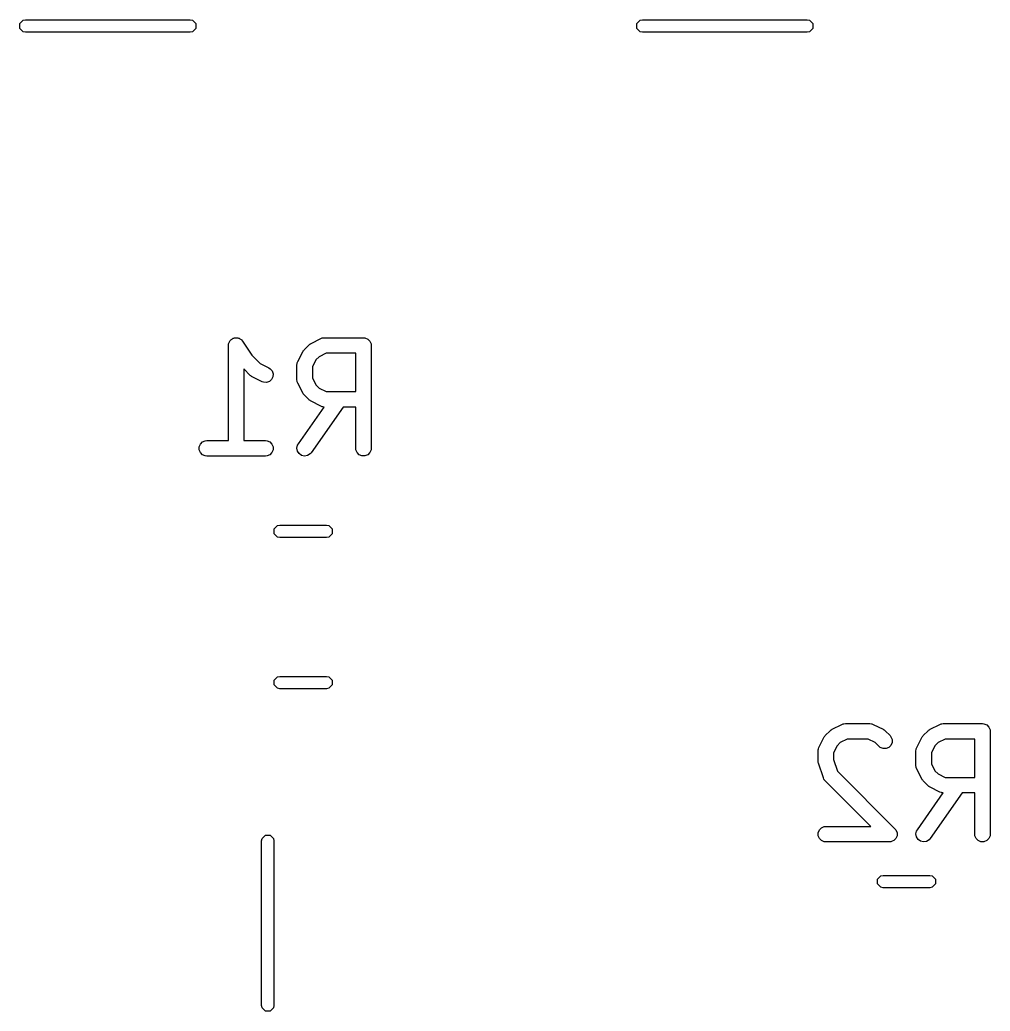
# Model space of a CAD drawing. Header units: inches. Extents: x -1.77 to 1.76, y -2.13 to 2.21.
# Drawn here: x -1.1282 to -0.7566, y 1.621 to 2.0004 of the extents above; entities that cross this region are included whole.
import ezdxf

# ---------------------------------------------------------------- set-up
doc = ezdxf.new("R2010")
doc.units = ezdxf.units.IN
doc.header["$MEASUREMENT"] = 0
doc.layers.add('BLACK', color=250, linetype='CONTINUOUS')

msp = doc.modelspace()

# ---------------------------------------------------------------- linework, layer by layer
at = {"layer": 'BLACK', "linetype": 'CONTINUOUS'}
for p, q in [((-1.12817, 1.99894), (-1.12689, 2.00021)), ((-1.12689, 2.00021), (-1.12598, 2.00039)), ((-1.12598, 2.00039), (-1.06299, 2.00039)), ((-1.06299, 2.00039), (-1.06209, 2.00021)), ((-1.06209, 2.00021), (-1.06081, 1.99894)), ((-0.89195, 1.99894), (-0.89067, 2.00021)), ((-0.89067, 2.00021), (-0.88976, 2.00039)), ((-0.88976, 2.00039), (-0.82677, 2.00039)), ((-0.82677, 2.00039), (-0.82587, 2.00021)), ((-0.82587, 2.00021), (-0.82459, 1.99894)), ((-1.12817, 1.99713), (-1.12817, 1.99894)), ((-1.12689, 1.99585), (-1.12817, 1.99713)), ((-1.12598, 1.99567), (-1.12689, 1.99585)), ((-1.06299, 1.99567), (-1.12598, 1.99567)), ((-1.06209, 1.99585), (-1.06299, 1.99567)), ((-1.06081, 1.99713), (-1.06209, 1.99585)), ((-1.06081, 1.99894), (-1.06081, 1.99713)), ((-0.89195, 1.99713), (-0.89195, 1.99894)), ((-0.89067, 1.99585), (-0.89195, 1.99713)), ((-0.88976, 1.99567), (-0.89067, 1.99585)), ((-0.82677, 1.99567), (-0.88976, 1.99567)), ((-0.82587, 1.99585), (-0.82677, 1.99567)), ((-0.82459, 1.99713), (-0.82587, 1.99585)), ((-0.82459, 1.99894), (-0.82459, 1.99713)), ((-1.04758, 1.87764), (-1.04742, 1.87788)), ((-1.04742, 1.87788), (-1.04718, 1.87805)), ((-1.04718, 1.87805), (-1.04697, 1.87825)), ((-1.04697, 1.87825), (-1.0467, 1.87836)), ((-1.0467, 1.87836), (-1.04646, 1.87852)), ((-1.04646, 1.87852), (-1.04617, 1.87858)), ((-1.04617, 1.87858), (-1.04591, 1.87869)), ((-1.04591, 1.87869), (-1.04561, 1.87869)), ((-1.04561, 1.87869), (-1.04533, 1.87875)), ((-1.04533, 1.87875), (-1.04504, 1.87869)), ((-1.04504, 1.87869), (-1.04475, 1.87869)), ((-1.04475, 1.87869), (-1.04448, 1.87858)), ((-1.04448, 1.87858), (-1.0442, 1.87852)), ((-1.0442, 1.87852), (-1.04396, 1.87836)), ((-1.04396, 1.87836), (-1.04369, 1.87825)), ((-1.04369, 1.87825), (-1.04348, 1.87804)), ((-1.04348, 1.87804), (-1.04324, 1.87788)), ((-1.04324, 1.87788), (-1.04288, 1.87744)), ((-1.01666, 1.87656), (-1.01291, 1.87844)), ((-1.01291, 1.87844), (-1.01236, 1.87864)), ((-1.01236, 1.87864), (-1.01226, 1.87865)), ((-1.01226, 1.87865), (-1.01216, 1.87869)), ((-1.01216, 1.87869), (-1.01158, 1.87875)), ((-1.01158, 1.87875), (-0.99659, 1.87875)), ((-0.99659, 1.87875), (-0.99601, 1.87869)), ((-0.99601, 1.87869), (-0.99495, 1.87825)), ((-0.99495, 1.87825), (-0.99413, 1.87743)), ((-1.04828, 1.8758), (-1.04823, 1.87637)), ((-1.04828, 1.87579), (-1.04828, 1.8758)), ((-1.04828, 1.8758), (-1.04828, 1.8758)), ((-1.04828, 1.8758), (-1.04828, 1.8758)), ((-1.04828, 1.83938), (-1.04828, 1.87579)), ((-1.04823, 1.87637), (-1.04811, 1.87664)), ((-1.04811, 1.87664), (-1.04806, 1.87693)), ((-1.04806, 1.87693), (-1.0479, 1.87717)), ((-1.0479, 1.87717), (-1.04779, 1.87743)), ((-1.04779, 1.87743), (-1.04758, 1.87764)), ((-1.04288, 1.87744), (-1.04288, 1.87743)), ((-1.04288, 1.87743), (-1.04288, 1.87743)), ((-1.04288, 1.87743), (-1.04287, 1.87743)), ((-1.04287, 1.87743), (-1.03929, 1.87205)), ((-1.01948, 1.87391), (-1.0193, 1.87413)), ((-1.0193, 1.87413), (-1.01742, 1.87601)), ((-1.01742, 1.87601), (-1.0172, 1.87619)), ((-1.0172, 1.87619), (-1.01714, 1.87625)), ((-1.01714, 1.87625), (-1.01706, 1.87631)), ((-1.01706, 1.87631), (-1.01697, 1.87637)), ((-1.01697, 1.87637), (-1.0169, 1.8764)), ((-1.0169, 1.8764), (-1.01666, 1.87656)), ((-0.99413, 1.87743), (-0.99369, 1.87637)), ((-0.99369, 1.87637), (-0.99363, 1.87579)), ((-0.99363, 1.87579), (-0.99363, 1.83642)), ((-1.03929, 1.87205), (-1.03608, 1.86885)), ((-1.02173, 1.86962), (-1.01985, 1.87337)), ((-1.01985, 1.87337), (-1.01969, 1.87361)), ((-1.01969, 1.87361), (-1.01966, 1.87369)), ((-1.01966, 1.87369), (-1.0196, 1.87377)), ((-1.0196, 1.87377), (-1.01954, 1.87386)), ((-1.01954, 1.87386), (-1.01948, 1.87391)), ((-1.01478, 1.8703), (-1.01613, 1.8676)), ((-1.01359, 1.87149), (-1.01478, 1.8703)), ((-1.01089, 1.87284), (-1.01359, 1.87149)), ((-0.99954, 1.87284), (-1.01089, 1.87284)), ((-0.99954, 1.85812), (-0.99954, 1.87284)), ((-1.03992, 1.86433), (-1.04238, 1.86679)), ((-1.04238, 1.86679), (-1.04238, 1.83938)), ((-1.03608, 1.86885), (-1.03276, 1.86719)), ((-1.03276, 1.86719), (-1.03227, 1.86688)), ((-1.03227, 1.86688), (-1.03152, 1.86601)), ((-1.02204, 1.8683), (-1.02198, 1.86887)), ((-1.02204, 1.86267), (-1.02204, 1.8683)), ((-1.02198, 1.86887), (-1.02194, 1.86897)), ((-1.02194, 1.86897), (-1.02193, 1.86908)), ((-1.02193, 1.86908), (-1.02173, 1.86962)), ((-1.01613, 1.8676), (-1.01613, 1.86337)), ((-1.03969, 1.86415), (-1.03992, 1.86433)), ((-1.03964, 1.86409), (-1.03969, 1.86415)), ((-1.03955, 1.86403), (-1.03964, 1.86409)), ((-1.03947, 1.86397), (-1.03955, 1.86403)), ((-1.0394, 1.86394), (-1.03947, 1.86397)), ((-1.03915, 1.86378), (-1.0394, 1.86394)), ((-1.0354, 1.8619), (-1.03915, 1.86378)), ((-1.03175, 1.86274), (-1.03262, 1.86198)), ((-1.03123, 1.86377), (-1.03175, 1.86274)), ((-1.03152, 1.86601), (-1.03115, 1.86492)), ((-1.03115, 1.86492), (-1.03123, 1.86377)), ((-1.01613, 1.86337), (-1.01478, 1.86067)), ((-1.03486, 1.8617), (-1.0354, 1.8619)), ((-1.03371, 1.86162), (-1.03486, 1.8617)), ((-1.03262, 1.86198), (-1.03371, 1.86162)), ((-1.02198, 1.8621), (-1.02204, 1.86267)), ((-1.02194, 1.862), (-1.02198, 1.8621)), ((-1.02193, 1.86189), (-1.02194, 1.862)), ((-1.02173, 1.86135), (-1.02193, 1.86189)), ((-1.01985, 1.8576), (-1.02173, 1.86135)), ((-1.01478, 1.86067), (-1.01359, 1.85947)), ((-1.01359, 1.85947), (-1.01089, 1.85812)), ((-1.01969, 1.85735), (-1.01985, 1.8576)), ((-1.01966, 1.85728), (-1.01969, 1.85735)), ((-1.0196, 1.8572), (-1.01966, 1.85728)), ((-1.01954, 1.85711), (-1.0196, 1.8572)), ((-1.01948, 1.85706), (-1.01954, 1.85711)), ((-1.0193, 1.85683), (-1.01948, 1.85706)), ((-1.01742, 1.85496), (-1.0193, 1.85683)), ((-1.01089, 1.85812), (-0.99954, 1.85812)), ((-1.0215, 1.83812), (-1.01163, 1.85222)), ((-1.0172, 1.85477), (-1.01742, 1.85496)), ((-1.01714, 1.85471), (-1.0172, 1.85477)), ((-1.01706, 1.85466), (-1.01714, 1.85471)), ((-1.01697, 1.85459), (-1.01706, 1.85466)), ((-1.0169, 1.85456), (-1.01697, 1.85459)), ((-1.01666, 1.85441), (-1.0169, 1.85456)), ((-1.00442, 1.85222), (-1.01667, 1.83473)), ((-1.01291, 1.85253), (-1.01666, 1.85441)), ((-1.01236, 1.85232), (-1.01291, 1.85253)), ((-1.01226, 1.85232), (-1.01236, 1.85232)), ((-1.01216, 1.85228), (-1.01226, 1.85232)), ((-1.01163, 1.85222), (-1.01216, 1.85228)), ((-0.99954, 1.85222), (-1.00442, 1.85222)), ((-0.99954, 1.83642), (-0.99954, 1.85222)), ((-1.05948, 1.837), (-1.05903, 1.83806)), ((-1.05948, 1.83585), (-1.05948, 1.837)), ((-1.05903, 1.83806), (-1.05822, 1.83888)), ((-1.05822, 1.83888), (-1.05716, 1.83932)), ((-1.05716, 1.83932), (-1.05658, 1.83938)), ((-1.05658, 1.83938), (-1.04828, 1.83938)), ((-1.04238, 1.83938), (-1.03408, 1.83938)), ((-1.03408, 1.83938), (-1.03351, 1.83932)), ((-1.03351, 1.83932), (-1.03244, 1.83888)), ((-1.03244, 1.83888), (-1.03163, 1.83806)), ((-1.03163, 1.83806), (-1.03119, 1.837)), ((-1.03119, 1.837), (-1.03119, 1.83585)), ((-1.02204, 1.83649), (-1.02179, 1.83761)), ((-1.02184, 1.83535), (-1.02204, 1.83649)), ((-1.02179, 1.83761), (-1.0215, 1.83812)), ((-0.99948, 1.83585), (-0.99954, 1.83642)), ((-0.99363, 1.83642), (-0.99369, 1.83585)), ((-1.05903, 1.83478), (-1.05948, 1.83585)), ((-1.05822, 1.83397), (-1.05903, 1.83478)), ((-1.05716, 1.83353), (-1.05822, 1.83397)), ((-1.05658, 1.83347), (-1.05716, 1.83353)), ((-1.03408, 1.83347), (-1.05658, 1.83347)), ((-1.03351, 1.83353), (-1.03408, 1.83347)), ((-1.03244, 1.83397), (-1.03351, 1.83353)), ((-1.03163, 1.83478), (-1.03244, 1.83397)), ((-1.03119, 1.83585), (-1.03163, 1.83478)), ((-1.02122, 1.83438), (-1.02184, 1.83535)), ((-1.02027, 1.83372), (-1.02122, 1.83438)), ((-1.01915, 1.83347), (-1.02027, 1.83372)), ((-1.01801, 1.83367), (-1.01915, 1.83347)), ((-1.01704, 1.83429), (-1.01801, 1.83367)), ((-1.01667, 1.83473), (-1.01704, 1.83429)), ((-0.99904, 1.83478), (-0.99948, 1.83585)), ((-0.99823, 1.83397), (-0.99904, 1.83478)), ((-0.99716, 1.83353), (-0.99823, 1.83397)), ((-0.99601, 1.83353), (-0.99716, 1.83353)), ((-0.99495, 1.83397), (-0.99601, 1.83353)), ((-0.99413, 1.83478), (-0.99495, 1.83397)), ((-0.99369, 1.83585), (-0.99413, 1.83478)), ((-1.03077, 1.80555), (-1.02949, 1.80683)), ((-1.02949, 1.80683), (-1.02859, 1.80701)), ((-1.02859, 1.80701), (-1.01071, 1.80701)), ((-1.01071, 1.80701), (-1.0098, 1.80683)), ((-1.0098, 1.80683), (-1.00852, 1.80555)), ((-1.03077, 1.80374), (-1.03077, 1.80555)), ((-1.02949, 1.80246), (-1.03077, 1.80374)), ((-1.02859, 1.80228), (-1.02949, 1.80246)), ((-1.01071, 1.80228), (-1.02859, 1.80228)), ((-1.0098, 1.80246), (-1.01071, 1.80228)), ((-1.00852, 1.80374), (-1.0098, 1.80246)), ((-1.00852, 1.80555), (-1.00852, 1.80374)), ((-1.03077, 1.74768), (-1.02949, 1.74895)), ((-1.02949, 1.74895), (-1.02859, 1.74913)), ((-1.02859, 1.74913), (-1.01071, 1.74913)), ((-1.01071, 1.74913), (-1.0098, 1.74895)), ((-1.0098, 1.74895), (-1.00852, 1.74768)), ((-1.03077, 1.74587), (-1.03077, 1.74768)), ((-1.02949, 1.74459), (-1.03077, 1.74587)), ((-1.00852, 1.74587), (-1.0098, 1.74459)), ((-1.00852, 1.74768), (-1.00852, 1.74587)), ((-1.02859, 1.74441), (-1.02949, 1.74459)), ((-1.01071, 1.74441), (-1.02859, 1.74441)), ((-1.0098, 1.74459), (-1.01071, 1.74441)), ((-0.81715, 1.7289), (-0.8134, 1.73077)), ((-0.8134, 1.73077), (-0.81286, 1.73098)), ((-0.81286, 1.73098), (-0.81275, 1.73099)), ((-0.81275, 1.73099), (-0.81266, 1.73103)), ((-0.81266, 1.73103), (-0.81208, 1.73109)), ((-0.81208, 1.73109), (-0.80271, 1.73109)), ((-0.80271, 1.73109), (-0.80213, 1.73103)), ((-0.80213, 1.73103), (-0.80203, 1.73099)), ((-0.80203, 1.73099), (-0.80193, 1.73098)), ((-0.80193, 1.73098), (-0.80139, 1.73077)), ((-0.80139, 1.73077), (-0.79764, 1.7289)), ((-0.77966, 1.7289), (-0.77591, 1.73077)), ((-0.77591, 1.73077), (-0.77536, 1.73098)), ((-0.77536, 1.73098), (-0.77526, 1.73099)), ((-0.77526, 1.73099), (-0.77516, 1.73103)), ((-0.77516, 1.73103), (-0.77458, 1.73109)), ((-0.77458, 1.73109), (-0.75959, 1.73109)), ((-0.75959, 1.73109), (-0.75901, 1.73103)), ((-0.75901, 1.73103), (-0.75795, 1.73059)), ((-0.75795, 1.73059), (-0.75713, 1.72977)), ((-0.82016, 1.72602), (-0.82009, 1.72611)), ((-0.82009, 1.72611), (-0.82004, 1.72619)), ((-0.82004, 1.72619), (-0.81998, 1.72625)), ((-0.81998, 1.72625), (-0.81979, 1.72647)), ((-0.81979, 1.72647), (-0.81792, 1.72835)), ((-0.81792, 1.72835), (-0.81769, 1.72853)), ((-0.81769, 1.72853), (-0.81764, 1.72859)), ((-0.81764, 1.72859), (-0.81755, 1.72865)), ((-0.81755, 1.72865), (-0.81747, 1.72871)), ((-0.81747, 1.72871), (-0.8174, 1.72874)), ((-0.8174, 1.72874), (-0.81715, 1.7289)), ((-0.79764, 1.7289), (-0.79739, 1.72874)), ((-0.79739, 1.72874), (-0.79732, 1.72871)), ((-0.79732, 1.72871), (-0.79724, 1.72865)), ((-0.79724, 1.72865), (-0.79715, 1.72859)), ((-0.79715, 1.72859), (-0.7971, 1.72853)), ((-0.7971, 1.72853), (-0.79687, 1.72835)), ((-0.79687, 1.72835), (-0.79499, 1.72647)), ((-0.79499, 1.72647), (-0.79463, 1.72602)), ((-0.78266, 1.72602), (-0.7826, 1.72611)), ((-0.7826, 1.72611), (-0.78254, 1.72619)), ((-0.78254, 1.72619), (-0.78248, 1.72625)), ((-0.78248, 1.72625), (-0.7823, 1.72647)), ((-0.7823, 1.72647), (-0.78042, 1.72835)), ((-0.78042, 1.72835), (-0.7802, 1.72853)), ((-0.7802, 1.72853), (-0.78014, 1.72859)), ((-0.78014, 1.72859), (-0.78006, 1.72865)), ((-0.78006, 1.72865), (-0.77997, 1.72871)), ((-0.77997, 1.72871), (-0.7799, 1.72874)), ((-0.7799, 1.72874), (-0.77966, 1.7289)), ((-0.75713, 1.72977), (-0.75669, 1.72871)), ((-0.75669, 1.72871), (-0.75663, 1.72813)), ((-0.75663, 1.72813), (-0.75663, 1.68876)), ((-0.82222, 1.72195), (-0.82035, 1.7257)), ((-0.82035, 1.7257), (-0.82019, 1.72595)), ((-0.82019, 1.72595), (-0.82016, 1.72602)), ((-0.81528, 1.72263), (-0.81663, 1.71994)), ((-0.81408, 1.72383), (-0.81528, 1.72263)), ((-0.81138, 1.72518), (-0.81408, 1.72383)), ((-0.8034, 1.72518), (-0.81138, 1.72518)), ((-0.80071, 1.72383), (-0.8034, 1.72518)), ((-0.79917, 1.7223), (-0.80071, 1.72383)), ((-0.79463, 1.72274), (-0.79544, 1.72193)), ((-0.79463, 1.72602), (-0.79419, 1.72496)), ((-0.79419, 1.72381), (-0.79463, 1.72274)), ((-0.79419, 1.72496), (-0.79419, 1.72381)), ((-0.78473, 1.72195), (-0.78285, 1.7257)), ((-0.78285, 1.7257), (-0.78269, 1.72595)), ((-0.78269, 1.72595), (-0.78266, 1.72602)), ((-0.77778, 1.72263), (-0.77913, 1.71994)), ((-0.77659, 1.72383), (-0.77778, 1.72263)), ((-0.77389, 1.72518), (-0.77659, 1.72383)), ((-0.76254, 1.72518), (-0.77389, 1.72518)), ((-0.76254, 1.71046), (-0.76254, 1.72518)), ((-0.82253, 1.72063), (-0.82248, 1.72121)), ((-0.82253, 1.71688), (-0.82253, 1.72063)), ((-0.82248, 1.72121), (-0.82243, 1.72131)), ((-0.82243, 1.72141), (-0.82222, 1.72195)), ((-0.82243, 1.72131), (-0.82243, 1.72141)), ((-0.81663, 1.71994), (-0.81663, 1.71736)), ((-0.79872, 1.72193), (-0.79917, 1.7223)), ((-0.79766, 1.72149), (-0.79872, 1.72193)), ((-0.79651, 1.72149), (-0.79766, 1.72149)), ((-0.79544, 1.72193), (-0.79651, 1.72149)), ((-0.78504, 1.72063), (-0.78498, 1.72121)), ((-0.78504, 1.71501), (-0.78504, 1.72063)), ((-0.78498, 1.72121), (-0.78494, 1.72131)), ((-0.78494, 1.72131), (-0.78493, 1.72141)), ((-0.78493, 1.72141), (-0.78473, 1.72195)), ((-0.77913, 1.71994), (-0.77913, 1.71571)), ((-0.8225, 1.71659), (-0.82253, 1.71688)), ((-0.82251, 1.71652), (-0.8225, 1.71659)), ((-0.82249, 1.71641), (-0.82251, 1.71652)), ((-0.82248, 1.71631), (-0.82249, 1.71641)), ((-0.82245, 1.71624), (-0.82248, 1.71631)), ((-0.82238, 1.71595), (-0.82245, 1.71624)), ((-0.82051, 1.71033), (-0.82238, 1.71595)), ((-0.81663, 1.71736), (-0.81512, 1.71286)), ((-0.78498, 1.71443), (-0.78504, 1.71501)), ((-0.77913, 1.71571), (-0.77778, 1.71301)), ((-0.81512, 1.71286), (-0.79312, 1.69085)), ((-0.78494, 1.71434), (-0.78498, 1.71443)), ((-0.78493, 1.71423), (-0.78494, 1.71434)), ((-0.78473, 1.71369), (-0.78493, 1.71423)), ((-0.78285, 1.70994), (-0.78473, 1.71369)), ((-0.77778, 1.71301), (-0.77659, 1.71181)), ((-0.77659, 1.71181), (-0.77389, 1.71046)), ((-0.82027, 1.7098), (-0.82051, 1.71033)), ((-0.8202, 1.70972), (-0.82027, 1.7098)), ((-0.82016, 1.70962), (-0.8202, 1.70972)), ((-0.81979, 1.70917), (-0.82016, 1.70962)), ((-0.80234, 1.69172), (-0.81979, 1.70917)), ((-0.78269, 1.70969), (-0.78285, 1.70994)), ((-0.78266, 1.70962), (-0.78269, 1.70969)), ((-0.7826, 1.70954), (-0.78266, 1.70962)), ((-0.78254, 1.70945), (-0.7826, 1.70954)), ((-0.78248, 1.7094), (-0.78254, 1.70945)), ((-0.7823, 1.70917), (-0.78248, 1.7094)), ((-0.78042, 1.7073), (-0.7823, 1.70917)), ((-0.7802, 1.70711), (-0.78042, 1.7073)), ((-0.77389, 1.71046), (-0.76254, 1.71046)), ((-0.7845, 1.69046), (-0.77463, 1.70456)), ((-0.78014, 1.70705), (-0.7802, 1.70711)), ((-0.78006, 1.707), (-0.78014, 1.70705)), ((-0.77997, 1.70693), (-0.78006, 1.707)), ((-0.7799, 1.7069), (-0.77997, 1.70693)), ((-0.77966, 1.70674), (-0.7799, 1.7069)), ((-0.76742, 1.70456), (-0.77967, 1.68707)), ((-0.77591, 1.70487), (-0.77966, 1.70674)), ((-0.77536, 1.70466), (-0.77591, 1.70487)), ((-0.77526, 1.70466), (-0.77536, 1.70466)), ((-0.77516, 1.70461), (-0.77526, 1.70466)), ((-0.77463, 1.70456), (-0.77516, 1.70461)), ((-0.76254, 1.70456), (-0.76742, 1.70456)), ((-0.76254, 1.68876), (-0.76254, 1.70456)), ((-1.03541, 1.68711), (-1.03413, 1.68839)), ((-1.03413, 1.68839), (-1.03232, 1.68839)), ((-1.03232, 1.68839), (-1.03105, 1.68711)), ((-0.82248, 1.68934), (-0.82203, 1.6904)), ((-0.82248, 1.68819), (-0.82248, 1.68934)), ((-0.82203, 1.68712), (-0.82248, 1.68819)), ((-0.82203, 1.6904), (-0.82122, 1.69122)), ((-0.82122, 1.69122), (-0.82016, 1.69166)), ((-0.82016, 1.69166), (-0.81958, 1.69172)), ((-0.81958, 1.69172), (-0.80234, 1.69172)), ((-0.79312, 1.69085), (-0.79275, 1.6904)), ((-0.79275, 1.6904), (-0.79231, 1.68934)), ((-0.79231, 1.68819), (-0.79275, 1.68712)), ((-0.79231, 1.68934), (-0.79231, 1.68819)), ((-0.78504, 1.68883), (-0.78479, 1.68995)), ((-0.78484, 1.68769), (-0.78504, 1.68883)), ((-0.78479, 1.68995), (-0.7845, 1.69046)), ((-0.76248, 1.68819), (-0.76254, 1.68876)), ((-0.76204, 1.68712), (-0.76248, 1.68819)), ((-0.75669, 1.68819), (-0.75713, 1.68712)), ((-0.75663, 1.68876), (-0.75669, 1.68819)), ((-1.03559, 1.6862), (-1.03541, 1.68711)), ((-1.03559, 1.65471), (-1.03559, 1.6862)), ((-1.03105, 1.68711), (-1.03087, 1.6862)), ((-1.03087, 1.6862), (-1.03087, 1.65471)), ((-0.82122, 1.68631), (-0.82203, 1.68712)), ((-0.82016, 1.68587), (-0.82122, 1.68631)), ((-0.81958, 1.68581), (-0.82016, 1.68587)), ((-0.79521, 1.68581), (-0.81958, 1.68581)), ((-0.79463, 1.68587), (-0.79521, 1.68581)), ((-0.79417, 1.68606), (-0.79463, 1.68587)), ((-0.79357, 1.68631), (-0.79417, 1.68606)), ((-0.79275, 1.68712), (-0.79357, 1.68631)), ((-0.78422, 1.68672), (-0.78484, 1.68769)), ((-0.78327, 1.68606), (-0.78422, 1.68672)), ((-0.78215, 1.68581), (-0.78327, 1.68606)), ((-0.78101, 1.68601), (-0.78215, 1.68581)), ((-0.78004, 1.68663), (-0.78101, 1.68601)), ((-0.77967, 1.68707), (-0.78004, 1.68663)), ((-0.76123, 1.68631), (-0.76204, 1.68712)), ((-0.76016, 1.68587), (-0.76123, 1.68631)), ((-0.75901, 1.68587), (-0.76016, 1.68587)), ((-0.75795, 1.68631), (-0.75901, 1.68587)), ((-0.75713, 1.68712), (-0.75795, 1.68631)), ((-0.79849, 1.67283), (-0.79759, 1.67301)), ((-0.79759, 1.67301), (-0.77971, 1.67301)), ((-0.77971, 1.67301), (-0.7788, 1.67283)), ((-0.79977, 1.67155), (-0.79849, 1.67283)), ((-0.79977, 1.66974), (-0.79977, 1.67155)), ((-0.79849, 1.66846), (-0.79977, 1.66974)), ((-0.7788, 1.67283), (-0.77752, 1.67155)), ((-0.77752, 1.66974), (-0.7788, 1.66846)), ((-0.77752, 1.67155), (-0.77752, 1.66974)), ((-0.79759, 1.66828), (-0.79849, 1.66846)), ((-0.77971, 1.66828), (-0.79759, 1.66828)), ((-0.7788, 1.66846), (-0.77971, 1.66828)), ((-1.03559, 1.62321), (-1.03559, 1.65471)), ((-1.03087, 1.65471), (-1.03087, 1.62321)), ((-1.03541, 1.62231), (-1.03559, 1.62321)), ((-1.03413, 1.62103), (-1.03541, 1.62231)), ((-1.03232, 1.62103), (-1.03413, 1.62103)), ((-1.03105, 1.62231), (-1.03232, 1.62103)), ((-1.03087, 1.62321), (-1.03105, 1.62231))]:
    msp.add_line(p, q, dxfattribs=at)

doc.saveas('drawing.dxf')
